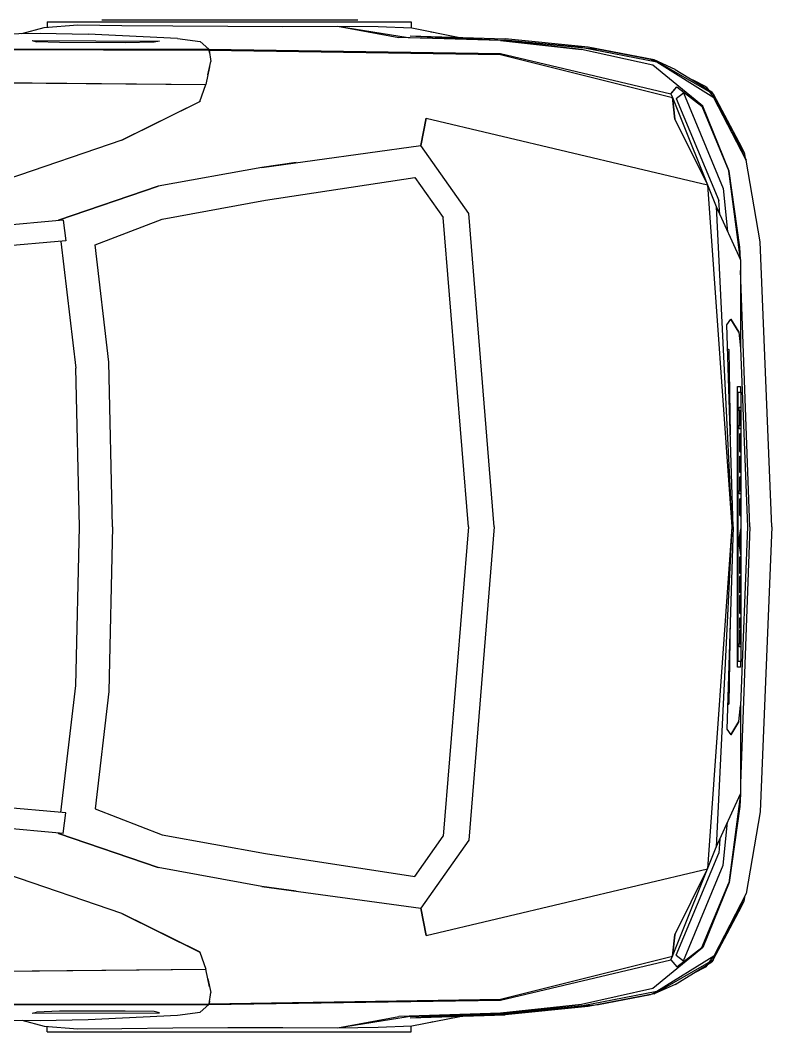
# Model space of a CAD drawing. Header units: millimetres. Extents: x -17157 to 13723, y 21549 to 39550.
# Drawn here: x 6027 to 7365, y 28855 to 30656 of the extents above; entities that cross this region are included whole.
import ezdxf

# ---------------------------------------------------------------- set-up
doc = ezdxf.new("R2010")
doc.units = ezdxf.units.MM

# ---------------------------------------------------------------- blocks, each defined once
blk = doc.blocks.new('A$C5E793984')
for p, q in [((3270.1, 1810.7), (3309.9, 1821.2)), ((3309.9, 1821.2), (3369.9, 1826.1)), ((3315.2, 1831.2), (3963, 1831.2)), ((3315.2, 1831.2), (3315.2, 1821.6)), ((3369.9, 1826.1), (3448.3, 1825.1)), ((3868, 1834.2), (3412.4, 1834.2)), ((3448.2, 1825.1), (3539.3, 1824.3)), ((3539.3, 1824.3), (3637.2, 1823.7)), ((3637.2, 1823.7), (3734.9, 1823.3)), ((3734.9, 1823.3), (3832, 1824)), ((3831.9, 1824), (3941.2, 1803.8)), ((3832, 1824), (3957.9, 1803.7)), ((3832, 1824), (3904.3, 1822.9)), ((3904.3, 1822.9), (3964.3, 1820.5)), ((3963, 1831.2), (3963, 1820.5)), ((3964.3, 1820.5), (4049.7, 1803.7)), ((2488.2, 1803.2), (3302.8, 1811)), ((3302.8, 1811), (3388.6, 1809.2)), ((3547.6, 1801.5), (3388.6, 1809.2)), ((3547.6, 1801.5), (3587.4, 1796.4)), ((4121.9, 1798.1), (3941.2, 1803.8)), ((3957.9, 1803.7), (4129.8, 1798.9)), ((3961.2, 1806.6), (4130.6, 1801.1)), ((3961.2, 1806.6), (3991.8, 1804.9)), ((3991.8, 1804.9), (4131.4, 1799)), ((3998.2, 1813.8), (4002.1, 1813.1)), ((4002.1, 1813.1), (4002.1, 1813.1)), ((4057.8, 1802.1), (4065, 1800.7)), ((4278.4, 1786.3), (4130.6, 1801.1)), ((2501.1, 1784.8), (3603, 1782.7)), ((2501.7, 1783.3), (3603.9, 1781.2)), ((3289, 1798), (3515.2, 1797.2)), ((3289, 1798), (3296.3, 1796)), ((3337.6, 1794.7), (3296.3, 1796)), ((3454.4, 1794.2), (3337.6, 1794.7)), ((3506.1, 1795.2), (3454.4, 1794.2)), ((3515.2, 1797.2), (3506.1, 1795.2)), ((3587.4, 1796.4), (3603, 1782.7)), ((4121.9, 1798.1), (4266.5, 1782.4)), ((4266.5, 1782.4), (4121.9, 1798.1)), ((4266, 1785.6), (4129.8, 1798.9)), ((4131.4, 1799), (4296.3, 1782.7)), ((4400.3, 1759.7), (4266, 1785.6)), ((4395.6, 1763.6), (4278.4, 1786.3)), ((3603, 1782.7), (4121.9, 1775.2)), ((3603.9, 1781.2), (3603, 1782.7)), ((3603.9, 1781.2), (4122.2, 1773.4)), ((3603.9, 1781.2), (3606.5, 1761.1)), ((3604.4, 1776.9), (3603.9, 1781.2)), ((4121.9, 1775.2), (4425.4, 1703.1)), ((4122.3, 1773.4), (4121.9, 1775.2)), ((4122.2, 1773.4), (4428.5, 1696.7)), ((4393.4, 1754.4), (4266.5, 1782.4)), ((4296.3, 1782.7), (4389.1, 1764.8)), ((4323.7, 1769.8), (4323.7, 1769.8)), ((4389.1, 1764.8), (4404.5, 1758.5)), ((3604.5, 1751.4), (3598, 1719.7)), ((3601.6, 1737.2), (3606.5, 1761.1)), ((4482.5, 1681.1), (4393.4, 1754.4)), ((4395.6, 1763.6), (4500.6, 1703.2)), ((4433.3, 1746.8), (4395.6, 1763.6)), ((4501.7, 1696.4), (4400.3, 1759.7)), ((4416.8, 1751.5), (4400.3, 1759.7)), ((4433.3, 1746.8), (4498.2, 1706.6)), ((2518.4, 1729.9), (3598, 1719.7)), ((3242.6, 1723), (3598, 1719.7)), ((3587.3, 1689.4), (3598, 1719.7)), ((4425.4, 1703.1), (4436.1, 1715.5)), ((4425.4, 1703.1), (4432.2, 1711)), ((4436.1, 1715.5), (4480.5, 1681.4)), ((4488, 1715.8), (4463.6, 1728)), ((4488, 1715.8), (4491.6, 1710.7)), ((4425.4, 1703.1), (4428.5, 1696.7)), ((4428.5, 1696.7), (4506.1, 1502.5)), ((4432.6, 1658.4), (4428.5, 1696.7)), ((4428.5, 1696.7), (4432.5, 1658.4)), ((4435, 1694.8), (4447.6, 1704.8)), ((4435, 1694.8), (4511, 1513.3)), ((4447.6, 1704.8), (4518.4, 1534.5)), ((4482.5, 1681.1), (4458.6, 1700.7)), ((4494.4, 1706.8), (4501.7, 1696.4)), ((4500.6, 1703.2), (4498.2, 1706.6)), ((4499.8, 1703.7), (4529.6, 1648.4)), ((4500.6, 1703.2), (4555.7, 1599)), ((4500.6, 1703.2), (4551.3, 1608.2)), ((4559.3, 1585), (4501.7, 1696.4)), ((4534.4, 1636.7), (4501.7, 1696.4)), ((3587.4, 1689.4), (3448.2, 1620.9)), ((3448.2, 1620.9), (3587.3, 1689.4)), ((4480.5, 1681.4), (4528.3, 1565.8)), ((4482.5, 1681.1), (4480.5, 1681.4)), ((4480.5, 1681.4), (4482.5, 1681.1)), ((4528.9, 1565.6), (4482.5, 1681.1)), ((3980.3, 1611.3), (3989.7, 1659.9)), ((3989.7, 1659.9), (3980.3, 1611.3)), ((3989.7, 1659.9), (4490.4, 1541.1)), ((4432.5, 1658.4), (4490.4, 1541.1)), ((4432.6, 1658.4), (4490.4, 1541.1)), ((4433, 1657.5), (4432.6, 1658.4)), ((3448.2, 1620.9), (3243.4, 1550.6)), ((4534.4, 1636.7), (4559.3, 1585)), ((3697.4, 1572.4), (3980.3, 1611.3)), ((4066, 1490.2), (3980.3, 1611.3)), ((4551.3, 1608.2), (4555.7, 1599)), ((4551.5, 1606.9), (4553.1, 1597.9)), ((4555.7, 1599), (4557.5, 1588.8)), ((4584, 1439.6), (4559.3, 1585)), ((3697.4, 1572.4), (3513.2, 1538.9)), ((3758.4, 1580.8), (3697.4, 1572.4)), ((3704.2, 1513.9), (3969.9, 1554.6)), ((3969.9, 1554.6), (4020.4, 1483.2)), ((4549.4, 1407.6), (4528.3, 1565.8)), ((4547.9, 1430.3), (4528.9, 1565.6)), ((3335.5, 1478.2), (3513.2, 1538.9)), ((3513.2, 1538.9), (3335.5, 1478.2)), ((4490.4, 1541.1), (4533.8, 932.4)), ((4490.4, 1541.1), (4506, 1502.5)), ((4490.4, 1541.1), (4533.8, 932.4)), ((4490.4, 1541.1), (4490.5, 1541)), ((4518.4, 1534.5), (4526.4, 1458)), ((3520, 1480.4), (3704.2, 1513.9)), ((4512.6, 1488.2), (4511, 1513.3)), ((4506, 1502.6), (4506.1, 1502.5)), ((4506, 1502.5), (4533.9, 932.4)), ((4506.1, 1502.5), (4533.9, 932.4)), ((4506.1, 1502.5), (4549.4, 1407.6)), ((3344.1, 1478.2), (2997.3, 1447.1)), ((3335.5, 1478.2), (3335.6, 1477.5)), ((3335.5, 1478.2), (3335.6, 1477.5)), ((3343.7, 1481), (3343.7, 1481)), ((3344.1, 1478.2), (3348.4, 1441.3)), ((3400.6, 1434.4), (3520, 1480.4)), ((3400.6, 1434.4), (3520, 1480.4)), ((4065.4, 932.4), (4020.4, 1483.2)), ((4110.9, 932.4), (4066, 1490.2)), ((3348.4, 1441.3), (3000, 1411.5)), ((3339.9, 1440.6), (3366.3, 1214.8)), ((3339.9, 1440.6), (3366.3, 1214.8)), ((3425.1, 1225.4), (3400.6, 1434.4)), ((3400.6, 1434.4), (3400.6, 1434.4)), ((4549.4, 1407.7), (4547.9, 1430.3)), ((4604.9, 932.4), (4584, 1439.6)), ((3343.7, 1408.1), (3343.7, 1408.2)), ((4549.4, 1407.6), (4549.4, 1250.5)), ((4566.1, 932.2), (4549.4, 1388.9)), ((4524.8, 1292.3), (4532, 1302.3)), ((4546.6, 1278.8), (4532, 1302.3)), ((4532, 1302.3), (4546.6, 1278.8)), ((4516.9, 1280.4), (4516.9, 1280.3)), ((4536.4, 932.4), (4524.8, 1292.3)), ((4546.6, 1278.8), (4549.4, 1250.5)), ((4526.2, 1249.3), (4528.3, 1248.1)), ((4528.3, 1248.1), (4531.1, 1096.2)), ((4549.4, 1250.5), (4561.8, 932.4)), ((3431.9, 932.4), (3425.1, 1225.4)), ((3431.9, 932.4), (3425.1, 1225.4)), ((3373.1, 932.3), (3366.3, 1214.8)), ((4543.8, 682.4), (4543.8, 1182.4)), ((4543.8, 1182.4), (4549.1, 1182.4)), ((4545.4, 692.4), (4545.4, 1172.4)), ((4545.4, 1172.4), (4549.6, 1172.4)), ((4549.1, 1182.4), (4549.1, 1172.4)), ((4549.6, 1172.4), (4549.6, 1145.4)), ((4547.2, 1145.4), (4549.8, 1145.4)), ((4547.2, 1138.9), (4547.2, 1145.4)), ((4548.3, 1138.9), (4547.2, 1138.9)), ((4548.3, 1113.2), (4548.3, 1138.9)), ((4548.6, 1138.9), (4548.6, 1113.2)), ((4549.8, 1138.9), (4548.6, 1138.9)), ((4549.6, 1138.9), (4549.6, 1113.2)), ((4549.8, 1145.4), (4549.8, 1138.9)), ((4547.2, 1106.7), (4547.2, 1113.2)), ((4547.2, 1113.2), (4548.3, 1113.2)), ((4549.8, 1106.7), (4547.2, 1106.7)), ((4548.5, 1098.3), (4548.6, 1098.5)), ((4548.6, 1113.2), (4549.8, 1113.2)), ((4548.6, 1098.5), (4548.7, 1098.6)), ((4548.7, 1098.7), (4548.8, 1098.8)), ((4548.7, 1098.6), (4548.7, 1098.7)), ((4548.8, 1098.8), (4548.8, 1098.8)), ((4548.8, 1098.8), (4548.9, 1098.8)), ((4548.9, 1098.8), (4549, 1098.8)), ((4549, 1098.8), (4549, 1098.7)), ((4549, 1098.7), (4549.1, 1098.5)), ((4549.1, 1098.5), (4549.1, 1098.4)), ((4549.6, 1106.7), (4549.6, 1094.3)), ((4549.8, 1113.2), (4549.8, 1106.7)), ((4547.9, 1087.4), (4547.9, 1089.7)), ((4547.9, 1084.8), (4547.9, 1087.4)), ((4547.9, 1082.1), (4547.9, 1084.8)), ((4547.9, 1079.2), (4547.9, 1082.1)), ((4548, 1091.9), (4548.1, 1094)), ((4548, 1089.7), (4548, 1091.9)), ((4548.1, 1094), (4548.2, 1095.2)), ((4548.2, 1087.4), (4548.1, 1085.6)), ((4548.2, 1085.6), (4548.1, 1083.5)), ((4548.1, 1083.5), (4548.1, 1081.3)), ((4548.1, 1081.3), (4548.1, 1079.2)), ((4548.2, 1095.2), (4548.3, 1096.2)), ((4548.3, 1089.6), (4548.2, 1088.6)), ((4548.3, 1088.6), (4548.2, 1087.4)), ((4548.3, 1097.1), (4548.4, 1097.8)), ((4548.3, 1096.2), (4548.3, 1097.1)), ((4548.4, 1090.4), (4548.3, 1089.6)), ((4548.4, 1097.8), (4548.5, 1098.3)), ((4548.5, 1091.7), (4548.4, 1091.2)), ((4548.4, 1091.2), (4548.4, 1090.4)), ((4548.6, 1092.2), (4548.5, 1091.7)), ((4548.7, 1092.4), (4548.6, 1092.3)), ((4548.6, 1092.3), (4548.6, 1092.2)), ((4548.8, 1092.6), (4548.7, 1092.5)), ((4548.7, 1092.5), (4548.7, 1092.4)), ((4548.9, 1092.6), (4548.8, 1092.6)), ((4548.8, 1092.6), (4548.8, 1092.6)), ((4548.9, 1092.5), (4548.9, 1092.6)), ((4549, 1092.4), (4548.9, 1092.5)), ((4549, 1092.3), (4549, 1092.4)), ((4549.1, 1098.4), (4549.2, 1098.2)), ((4549.1, 1092), (4549.1, 1092.3)), ((4549.2, 1091.5), (4549.1, 1092)), ((4549.2, 1098.2), (4549.3, 1097.7)), ((4549.3, 1090.8), (4549.2, 1091.5)), ((4549.3, 1097.7), (4549.3, 1097)), ((4549.3, 1097), (4549.4, 1096.2)), ((4549.3, 1090), (4549.3, 1090.8)), ((4549.4, 1096.2), (4549.5, 1095.3)), ((4549.4, 1089.1), (4549.4, 1090)), ((4549.5, 1087.4), (4549.4, 1089.1)), ((4549.5, 1095.3), (4549.6, 1094.2)), ((4549.5, 1085.6), (4549.5, 1087.4)), ((4549.5, 1083.5), (4549.5, 1085.6)), ((4549.5, 1078.6), (4549.6, 1080.6)), ((4549.6, 1094.2), (4549.6, 1092.9)), ((4549.6, 1092.9), (4549.7, 1090.8)), ((4549.6, 1083.5), (4549.6, 1080.6)), ((4549.7, 1090.8), (4549.8, 1088.4)), ((4549.8, 1088.4), (4549.8, 1085.9)), ((4549.8, 1085.9), (4549.8, 1083)), ((4549.8, 1083), (4549.8, 1079.8)), ((4547.9, 1076.6), (4547.9, 1079.2)), ((4548, 1074.2), (4547.9, 1076.6)), ((4548, 1072), (4547.9, 1074.2)), ((4548.1, 1070.6), (4548, 1072)), ((4548.1, 1079.2), (4548.2, 1077.3)), ((4548.2, 1069.4), (4548.1, 1070.6)), ((4548.2, 1068.3), (4548.1, 1069.4)), ((4548.2, 1077.3), (4548.2, 1075.6)), ((4548.3, 1067.4), (4548.2, 1068.3)), ((4548.3, 1075.6), (4548.3, 1074.1)), ((4548.3, 1074.1), (4548.4, 1073.3)), ((4548.4, 1066.6), (4548.3, 1067.4)), ((4548.4, 1073.3), (4548.5, 1072.7)), ((4548.5, 1066.1), (4548.4, 1066.6)), ((4548.5, 1072.7), (4548.5, 1072.2)), ((4548.5, 1072.2), (4548.6, 1071.8)), ((4548.5, 1065.8), (4548.5, 1066.1)), ((4548.6, 1065.6), (4548.5, 1065.8)), ((4548.6, 1071.8), (4548.7, 1071.7)), ((4548.6, 1065.5), (4548.6, 1065.6)), ((4548.7, 1065.4), (4548.6, 1065.5)), ((4548.7, 1071.7), (4548.7, 1071.6)), ((4548.7, 1071.6), (4548.8, 1071.6)), ((4548.8, 1065.3), (4548.7, 1065.4)), ((4548.8, 1071.5), (4548.9, 1071.6)), ((4548.8, 1071.6), (4548.8, 1071.5)), ((4548.8, 1065.3), (4548.8, 1065.3)), ((4548.9, 1065.3), (4548.8, 1065.3)), ((4548.9, 1071.6), (4549, 1071.7)), ((4548.9, 1071.6), (4548.9, 1071.6)), ((4548.9, 1065.4), (4548.9, 1065.3)), ((4549, 1065.4), (4548.9, 1065.4)), ((4549, 1071.8), (4549.1, 1072)), ((4549, 1071.7), (4549, 1071.8)), ((4549.1, 1065.6), (4549, 1065.5)), ((4549, 1065.5), (4549, 1065.4)), ((4549.1, 1072), (4549.2, 1072.4)), ((4549.2, 1065.9), (4549.1, 1065.6)), ((4549.2, 1073), (4549.3, 1073.7)), ((4549.2, 1072.4), (4549.3, 1073)), ((4549.3, 1066.8), (4549.2, 1066.3)), ((4549.2, 1066.3), (4549.2, 1065.9)), ((4549.3, 1073.7), (4549.4, 1074.5)), ((4549.4, 1067.4), (4549.3, 1066.8)), ((4549.4, 1075.6), (4549.5, 1076.7)), ((4549.4, 1074.5), (4549.4, 1075.6)), ((4549.4, 1068.1), (4549.4, 1067.4)), ((4549.5, 1076.7), (4549.5, 1078.6)), ((4549.6, 1071), (4549.5, 1069.4)), ((4549.5, 1069.4), (4549.5, 1068.1)), ((4549.7, 1072.8), (4549.6, 1071)), ((4549.6, 1069.8), (4549.6, 1058.2)), ((4549.8, 1076.8), (4549.7, 1074.8)), ((4549.7, 1074.8), (4549.7, 1072.8)), ((4549.8, 1079.8), (4549.8, 1076.8)), ((4547.9, 1058.2), (4549.8, 1058.2)), ((4547.9, 1052.7), (4547.9, 1058.2)), ((4548.2, 1052.7), (4547.9, 1052.7)), ((4547.9, 1046.8), (4547.9, 1048.3)), ((4547.9, 1044.2), (4547.9, 1046.8)), ((4548, 1049.7), (4548.1, 1051)), ((4548, 1048.3), (4548, 1049.7)), ((4548.1, 1052.2), (4548.2, 1052.7)), ((4548.1, 1051), (4548.1, 1052.2)), ((4548.2, 1045.9), (4548.1, 1044)), ((4548.3, 1049.3), (4548.2, 1047.7)), ((4548.2, 1047.7), (4548.2, 1045.9)), ((4548.4, 1050.8), (4548.3, 1050.1)), ((4548.3, 1050.1), (4548.3, 1049.3)), ((4548.5, 1051.7), (4548.4, 1051.3)), ((4548.4, 1051.3), (4548.4, 1050.8)), ((4548.6, 1051.9), (4548.5, 1051.7)), ((4548.6, 1052.1), (4548.6, 1052)), ((4548.7, 1052.1), (4548.6, 1052.1)), ((4548.6, 1052), (4548.6, 1051.9)), ((4548.8, 1052.1), (4548.7, 1052.1)), ((4549.8, 1052.1), (4548.8, 1052.1)), ((4549.6, 1052.1), (4549.6, 1035.2)), ((4549.8, 1058.2), (4549.8, 1052.1)), ((4547.9, 1041.4), (4547.9, 1044.2)), ((4547.9, 1039.5), (4547.9, 1041.4)), ((4547.9, 1037.1), (4547.9, 1039.5)), ((4547.9, 1034.8), (4547.9, 1037.1)), ((4548, 1033.3), (4547.9, 1034.8)), ((4548, 1032), (4548, 1033.3)), ((4548.1, 1031.1), (4548, 1032)), ((4548.1, 1044), (4548.1, 1042)), ((4548.1, 1042), (4548.1, 1040.4)), ((4548.2, 1030.3), (4548.1, 1031.1)), ((4548.2, 1040.4), (4548.2, 1038.9)), ((4548.2, 1038.9), (4548.2, 1037.6)), ((4548.2, 1037.6), (4548.3, 1036.6)), ((4548.2, 1029.9), (4548.2, 1030.3)), ((4548.3, 1029.6), (4548.2, 1029.9)), ((4548.3, 1036.6), (4548.3, 1036.1)), ((4548.3, 1036.1), (4548.4, 1035.8)), ((4548.3, 1029.4), (4548.3, 1029.6)), ((4548.4, 1029.3), (4548.3, 1029.4)), ((4548.4, 1035.8), (4548.4, 1035.5)), ((4548.4, 1035.5), (4548.5, 1035.3)), ((4548.4, 1029.2), (4548.4, 1029.3)), ((4548.5, 1029.2), (4548.4, 1029.2)), ((4548.5, 1035.3), (4548.6, 1035.2)), ((4548.5, 1035.3), (4548.5, 1035.3)), ((4548.6, 1029.1), (4548.5, 1029.2)), ((4548.6, 1035.2), (4549.8, 1035.2)), ((4548.6, 1035.2), (4548.6, 1035.2)), ((4548.6, 1035.2), (4548.6, 1035.2)), ((4549.8, 1029.1), (4548.6, 1029.1)), ((4549.6, 1029.1), (4549.6, 1017.5)), ((4549.8, 1035.2), (4549.8, 1029.1)), ((4547.9, 1013), (4548, 1014.9)), ((4547.9, 1011.1), (4547.9, 1013)), ((4547.9, 1009.1), (4547.9, 1011.1)), ((4547.9, 1006.9), (4547.9, 1009.1)), ((4548, 1014.9), (4548, 1016.6)), ((4548.1, 1018), (4548.2, 1019.2)), ((4548.1, 1016.6), (4548.1, 1018)), ((4548.2, 1010.3), (4548.1, 1009.1)), ((4548.1, 1009.1), (4548.1, 1007.1)), ((4548.2, 1019.2), (4548.3, 1019.9)), ((4548.3, 1012.6), (4548.2, 1011.5)), ((4548.2, 1011.5), (4548.2, 1010.3)), ((4548.3, 1019.9), (4548.4, 1020.7)), ((4548.4, 1014.2), (4548.3, 1013.5)), ((4548.3, 1013.5), (4548.3, 1012.6)), ((4548.4, 1020.7), (4548.5, 1021.2)), ((4548.5, 1014.8), (4548.4, 1014.2)), ((4548.5, 1021.2), (4548.6, 1021.5)), ((4548.6, 1015.4), (4548.5, 1015.2)), ((4548.5, 1015.2), (4548.5, 1014.8)), ((4548.6, 1021.8), (4548.7, 1021.9)), ((4548.6, 1021.5), (4548.6, 1021.8)), ((4548.7, 1015.7), (4548.6, 1015.5)), ((4548.6, 1015.5), (4548.6, 1015.4)), ((4548.7, 1021.9), (4548.8, 1022)), ((4548.8, 1015.8), (4548.7, 1015.7)), ((4548.7, 1015.7), (4548.7, 1015.7)), ((4548.8, 1022), (4548.9, 1022)), ((4548.8, 1022), (4548.8, 1022)), ((4548.8, 1022), (4548.8, 1022)), ((4548.9, 1015.8), (4548.8, 1015.8)), ((4548.8, 1015.8), (4548.8, 1015.8)), ((4548.9, 1022), (4549, 1021.9)), ((4548.9, 1022), (4548.9, 1022)), ((4548.9, 1015.7), (4548.9, 1015.8)), ((4549, 1015.6), (4548.9, 1015.7)), ((4549, 1021.9), (4549, 1021.8)), ((4549, 1021.8), (4549.1, 1021.6)), ((4549, 1015.5), (4549, 1015.6)), ((4549.1, 1015.4), (4549, 1015.5)), ((4549.1, 1021.6), (4549.2, 1021.3)), ((4549.2, 1015), (4549.1, 1015.4)), ((4549.2, 1021.3), (4549.2, 1020.9)), ((4549.2, 1020.9), (4549.3, 1020.4)), ((4549.2, 1014.4), (4549.2, 1015)), ((4549.3, 1020.4), (4549.4, 1019.7)), ((4549.3, 1013.7), (4549.3, 1014.4)), ((4549.4, 1012.9), (4549.3, 1013.7)), ((4549.4, 1019.7), (4549.5, 1019)), ((4549.4, 1011.8), (4549.4, 1012.9)), ((4549.5, 1010.7), (4549.4, 1011.8)), ((4549.5, 1019), (4549.6, 1017.7)), ((4549.5, 1017.7), (4549.6, 1016.2)), ((4549.5, 1008.8), (4549.5, 1010.7)), ((4549.6, 1006.8), (4549.5, 1008.8)), ((4549.6, 1016.2), (4549.7, 1014.5)), ((4549.7, 1014.5), (4549.7, 1012.7)), ((4549.7, 1012.7), (4549.8, 1010.7)), ((4549.8, 1010.7), (4549.8, 1008.7)), ((4549.8, 1008.7), (4549.8, 1006.6)), ((4547.2, 997), (4548.1, 997)), ((4547.2, 991), (4547.2, 997)), ((4549.8, 991), (4547.2, 991)), ((4547.9, 1004.4), (4547.9, 1006.9)), ((4547.9, 1002.7), (4547.9, 1004.4)), ((4547.9, 1001.1), (4547.9, 1002.7)), ((4548, 999.6), (4547.9, 1001.1)), ((4548.1, 998.2), (4548, 999.6)), ((4548.1, 997), (4548, 998.2)), ((4548.1, 1007.1), (4548.1, 1005)), ((4548.1, 1005), (4548.1, 1003.1)), ((4548.2, 1003.1), (4548.2, 1001.4)), ((4548.2, 1001.4), (4548.3, 999.8)), ((4548.3, 999.8), (4548.3, 999)), ((4548.3, 999), (4548.4, 998.3)), ((4548.4, 998.3), (4548.5, 997.7)), ((4548.5, 997.7), (4548.5, 997.2)), ((4548.5, 997.2), (4548.6, 996.9)), ((4548.6, 996.9), (4548.7, 996.8)), ((4548.7, 996.8), (4548.7, 996.7)), ((4548.7, 996.7), (4548.8, 996.6)), ((4548.8, 996.6), (4548.8, 996.5)), ((4548.8, 996.5), (4548.9, 996.5)), ((4548.9, 996.5), (4549, 996.6)), ((4548.9, 996.5), (4548.9, 996.5)), ((4549, 996.7), (4549.1, 996.8)), ((4549, 996.6), (4549, 996.7)), ((4549.1, 996.9), (4549.2, 997.3)), ((4549.1, 996.8), (4549.1, 996.9)), ((4549.2, 997.3), (4549.3, 997.9)), ((4549.3, 998.5), (4549.4, 999.3)), ((4549.3, 997.9), (4549.3, 998.5)), ((4549.4, 1000.4), (4549.5, 1001.5)), ((4549.4, 999.3), (4549.4, 1000.4)), ((4549.5, 1004.7), (4549.6, 1006.8)), ((4549.5, 1002.7), (4549.6, 1004.7)), ((4549.5, 1001.5), (4549.5, 1002.7)), ((4549.6, 997.7), (4549.5, 996.6)), ((4549.5, 996.6), (4549.8, 996.6)), ((4549.7, 998.8), (4549.6, 997.7)), ((4549.6, 996.9), (4549.6, 996.6)), ((4549.6, 991), (4549.6, 982.1)), ((4549.8, 1001.6), (4549.7, 1000.1)), ((4549.7, 1000.1), (4549.7, 998.8)), ((4549.8, 1006.6), (4549.8, 1004)), ((4549.8, 1004), (4549.8, 1002.3)), ((4549.8, 1002.3), (4549.8, 1001.6)), ((4549.8, 996.6), (4549.8, 991)), ((4547.9, 973.8), (4548, 976.4)), ((4547.9, 971.1), (4547.9, 973.8)), ((4548, 978.1), (4548.1, 979.4)), ((4548, 976.4), (4548, 978.1)), ((4548.1, 979.4), (4548.2, 980.5)), ((4548.2, 981.1), (4548.3, 981.7)), ((4548.2, 980.5), (4548.2, 981.1)), ((4548.3, 975), (4548.2, 974.3)), ((4548.2, 974.3), (4548.2, 973.6)), ((4548.2, 973.6), (4548.2, 972.1)), ((4548.3, 981.7), (4548.4, 982.1)), ((4548.4, 976.1), (4548.3, 975.6)), ((4548.3, 975.6), (4548.3, 975)), ((4548.4, 982.5), (4548.5, 976.6)), ((4548.4, 982.1), (4548.4, 982.5)), ((4548.5, 976.6), (4548.4, 976.1)), ((4548.7, 966.3), (4548.7, 975.4)), ((4548.8, 978.3), (4548.9, 980)), ((4548.8, 977.4), (4548.8, 978.3)), ((4548.8, 975.4), (4548.8, 977.4)), ((4548.9, 981.1), (4549, 982.1)), ((4548.9, 980), (4548.9, 981.1)), ((4549, 982.1), (4549.1, 982.8)), ((4549.1, 976), (4549, 975)), ((4549.1, 975), (4549, 973.8)), ((4549, 973.8), (4549, 972)), ((4549.1, 983.2), (4549.2, 983.4)), ((4549.1, 982.8), (4549.1, 983.2)), ((4549.2, 976.8), (4549.1, 976.4)), ((4549.1, 976.4), (4549.1, 976)), ((4549.2, 983.5), (4549.3, 983.5)), ((4549.2, 983.5), (4549.2, 983.5)), ((4549.2, 983.4), (4549.2, 983.5)), ((4549.3, 977.1), (4549.2, 977)), ((4549.2, 977), (4549.2, 976.8)), ((4549.2, 977), (4549.2, 977)), ((4549.3, 983.5), (4549.4, 983.4)), ((4549.3, 983.5), (4549.3, 983.5)), ((4549.3, 977), (4549.3, 977.1)), ((4549.3, 977), (4549.3, 977)), ((4549.4, 976.7), (4549.3, 977)), ((4549.4, 983.4), (4549.4, 983.3)), ((4549.4, 983.3), (4549.4, 983.2)), ((4549.4, 983.2), (4549.5, 982.7)), ((4549.4, 976.3), (4549.4, 976.7)), ((4549.5, 975.2), (4549.4, 976.3)), ((4549.5, 982.7), (4549.6, 982.1)), ((4549.5, 974), (4549.5, 975.2)), ((4549.6, 972.4), (4549.5, 974)), ((4549.6, 982.1), (4549.6, 981.3)), ((4549.6, 981.3), (4549.7, 980.4)), ((4549.6, 972.4), (4549.6, 967.2)), ((4549.7, 980.4), (4549.7, 978.8)), ((4549.7, 978.8), (4549.8, 976.9)), ((4549.8, 976.9), (4549.8, 974.7)), ((4549.8, 974.7), (4549.8, 972.2)), ((4547.9, 968), (4547.9, 971.1)), ((4547.9, 964.7), (4547.9, 968)), ((4547.9, 961.9), (4547.9, 964.7)), ((4547.9, 959.4), (4547.9, 961.9)), ((4548, 957.2), (4547.9, 959.4)), ((4548, 955.8), (4548, 957.2)), ((4548.1, 954.7), (4548, 955.8)), ((4548.2, 972.1), (4548.1, 970.3)), ((4548.1, 970.3), (4548.1, 968.1)), ((4548.1, 968.1), (4548.1, 965.6)), ((4548.1, 965.6), (4548.1, 963.5)), ((4548.1, 963.5), (4548.2, 961.8)), ((4548.1, 953.9), (4548.1, 954.7)), ((4548.2, 961.8), (4548.2, 960.3)), ((4548.2, 960.3), (4548.3, 959.7)), ((4548.3, 959.7), (4548.3, 959.2)), ((4548.3, 959.2), (4548.3, 959)), ((4548.4, 958.9), (4548.3, 959)), ((4548.4, 958.9), (4548.4, 958.8)), ((4548.4, 958.8), (4548.4, 958.7)), ((4548.4, 958.7), (4548.5, 958.6)), ((4548.5, 958.6), (4548.6, 958.6)), ((4548.5, 958.6), (4548.5, 958.6)), ((4548.6, 961.9), (4548.7, 966.3)), ((4548.6, 959.8), (4548.6, 961.9)), ((4548.6, 959.8), (4548.6, 959.2)), ((4548.6, 958.6), (4548.6, 959.2)), ((4548.9, 959.7), (4548.8, 958.6)), ((4548.8, 958.6), (4549, 958.6)), ((4549, 972), (4548.9, 968.5)), ((4549, 968.5), (4548.9, 963.1)), ((4548.9, 963.1), (4548.9, 959.7)), ((4549, 958.7), (4549.1, 958.7)), ((4549, 958.6), (4549, 958.7)), ((4549.1, 958.8), (4549.2, 959)), ((4549.1, 958.7), (4549.1, 958.8)), ((4549.2, 959.3), (4549.3, 959.6)), ((4549.2, 959), (4549.2, 959.3)), ((4549.3, 960.2), (4549.4, 960.9)), ((4549.3, 959.6), (4549.3, 960.2)), ((4549.4, 962.1), (4549.5, 963.6)), ((4549.4, 960.9), (4549.4, 962.1)), ((4549.5, 965.3), (4549.6, 967.2)), ((4549.5, 963.6), (4549.5, 965.3)), ((4549.6, 959.3), (4549.5, 958.1)), ((4549.5, 958.1), (4549.6, 958)), ((4549.7, 961.7), (4549.6, 959.3)), ((4549.6, 958.5), (4549.6, 958.1)), ((4549.6, 958), (4549.7, 957.8)), ((4549.8, 965.3), (4549.7, 964.1)), ((4549.7, 964.1), (4549.7, 961.7)), ((4549.7, 957.8), (4549.7, 957.5)), ((4549.7, 957.5), (4549.8, 956.9)), ((4549.8, 972.2), (4549.8, 969.2)), ((4549.8, 969.2), (4549.8, 966.5)), ((4549.8, 966.5), (4549.8, 965.9)), ((4549.8, 965.9), (4549.8, 965.3)), ((4549.8, 956.9), (4549.8, 950.6)), ((4548.2, 953.4), (4548.1, 953.9)), ((4548.2, 953.1), (4548.2, 953.4)), ((4548.3, 952.8), (4548.2, 953.1)), ((4548.3, 952.7), (4548.3, 952.8)), ((4548.4, 952.6), (4548.3, 952.7)), ((4548.4, 952.5), (4548.4, 952.6)), ((4548.5, 952.5), (4548.4, 952.5)), ((4549, 952.5), (4548.5, 952.5)), ((4549.1, 952.5), (4549, 952.5)), ((4549.2, 952.5), (4549.1, 952.5)), ((4549.3, 952.4), (4549.2, 952.5)), ((4549.4, 952.4), (4549.3, 952.4)), ((4549.5, 952.3), (4549.4, 952.4)), ((4549.5, 952.2), (4549.5, 952.3)), ((4549.6, 952), (4549.5, 952.2)), ((4549.6, 952.1), (4549.6, 927)), ((4549.6, 951.7), (4549.6, 952)), ((4549.7, 951.3), (4549.6, 951.7)), ((4549.8, 950.6), (4549.7, 951.3)), ((3366.3, 650), (3373.1, 932.4)), ((3431.9, 932.4), (3425.1, 639.3)), ((3431.9, 932.4), (3425.1, 639.3)), ((4065.4, 932.4), (4020.4, 381.5)), ((4110.9, 932.4), (4066, 374.5)), ((4533.8, 932.4), (4490.4, 323.7)), ((4533.8, 932.4), (4490.4, 323.7)), ((4533.9, 932.4), (4506, 362.3)), ((4533.9, 932.4), (4506.1, 362.3)), ((4536.4, 932.4), (4524.8, 572.4)), ((4547.2, 909.6), (4549.8, 928.6)), ((4549.8, 921.7), (4549, 916.2)), ((4566.1, 932.4), (4549.4, 475.8)), ((4561.8, 932.4), (4549.4, 614.2)), ((4549.6, 920.2), (4549.6, 891.4)), ((4549.8, 928.6), (4549.8, 921.7)), ((4604.9, 932.4), (4584, 425.1)), ((4547.2, 902.6), (4547.2, 909.6)), ((4549.8, 882.4), (4547.2, 902.6)), ((4547.6, 906.8), (4547.5, 906.3)), ((4547.5, 906.3), (4547.6, 905.4)), ((4547.7, 907.4), (4547.6, 906.8)), ((4547.6, 905.4), (4547.8, 904.1)), ((4547.8, 907.9), (4547.7, 907.4)), ((4548.7, 914.3), (4547.8, 908.1)), ((4547.8, 908.1), (4547.8, 907.9)), ((4547.8, 904.1), (4548, 902.8)), ((4548, 902.8), (4548.7, 897.6)), ((4548.7, 897.6), (4548.7, 914.3)), ((4549, 916.2), (4549, 895.6)), ((4549, 895.6), (4549.8, 889.8)), ((4549.6, 884.1), (4549.6, 875.5)), ((4549.8, 889.8), (4549.8, 882.4)), ((4547.9, 870.7), (4548, 872.7)), ((4547.9, 868.6), (4547.9, 870.7)), ((4547.9, 865.7), (4547.9, 868.6)), ((4547.9, 862.6), (4547.9, 865.7)), ((4548, 872.7), (4548.1, 874.4)), ((4548.1, 874.4), (4548.1, 875.9)), ((4548.2, 867.4), (4548.1, 865.4)), ((4548.1, 865.4), (4548.1, 863.2)), ((4548.2, 876.8), (4548.3, 877.5)), ((4548.1, 875.9), (4548.2, 876.8)), ((4548.3, 870.2), (4548.2, 869.1)), ((4548.2, 869.1), (4548.2, 867.4)), ((4548.3, 877.5), (4548.4, 878.1)), ((4548.4, 871.9), (4548.3, 871.1)), ((4548.3, 871.1), (4548.3, 870.2)), ((4548.4, 878.6), (4548.5, 879.1)), ((4548.4, 878.1), (4548.4, 878.6)), ((4548.5, 872.9), (4548.4, 872.5)), ((4548.5, 872.5), (4548.4, 871.9)), ((4548.5, 879.1), (4548.6, 879.4)), ((4548.6, 873.1), (4548.5, 872.9)), ((4548.6, 879.4), (4548.7, 879.6)), ((4548.7, 873.4), (4548.6, 873.3)), ((4548.6, 873.3), (4548.6, 873.1)), ((4548.7, 879.7), (4548.8, 879.7)), ((4548.7, 879.6), (4548.7, 879.7)), ((4548.7, 873.5), (4548.7, 873.4)), ((4548.8, 873.5), (4548.7, 873.5)), ((4548.8, 879.8), (4548.9, 879.8)), ((4548.8, 879.8), (4548.8, 879.8)), ((4548.8, 879.7), (4548.8, 879.8)), ((4548.8, 873.6), (4548.8, 873.5)), ((4548.9, 873.5), (4548.8, 873.6)), ((4548.9, 879.8), (4549, 879.7)), ((4548.9, 873.5), (4548.9, 873.5)), ((4549, 873.4), (4548.9, 873.5)), ((4549, 879.7), (4549, 879.6)), ((4549, 879.6), (4549.1, 879.5)), ((4549, 873.3), (4549, 873.4)), ((4549.1, 873.1), (4549, 873.3)), ((4549.1, 879.5), (4549.1, 879.3)), ((4549.1, 879.3), (4549.2, 879.2)), ((4549.1, 873), (4549.1, 873.1)), ((4549.2, 872.5), (4549.1, 873)), ((4549.2, 879.2), (4549.3, 878.7)), ((4549.3, 871.9), (4549.2, 872.5)), ((4549.3, 878.7), (4549.4, 878)), ((4549.3, 878), (4549.4, 877.3)), ((4549.4, 871.2), (4549.3, 871.9)), ((4549.4, 877.3), (4549.5, 876.4)), ((4549.4, 870.3), (4549.4, 871.2)), ((4549.5, 868.8), (4549.4, 870.3)), ((4549.5, 876.4), (4549.6, 875.3)), ((4549.5, 867), (4549.5, 868.8)), ((4549.5, 865), (4549.5, 867)), ((4549.6, 875.3), (4549.6, 874.1)), ((4549.6, 874.1), (4549.7, 872)), ((4549.6, 862.9), (4549.6, 865)), ((4549.7, 872), (4549.8, 869.7)), ((4549.8, 869.7), (4549.8, 867.2)), ((4549.8, 867.2), (4549.8, 864.5)), ((4549.8, 864.5), (4549.8, 861.8)), ((4547.9, 860.1), (4547.9, 862.6)), ((4547.9, 857.8), (4547.9, 860.1)), ((4548, 855.8), (4547.9, 857.8)), ((4548, 853.9), (4547.9, 855.8)), ((4548.1, 852.4), (4548, 853.9)), ((4548.1, 863.2), (4548.1, 861.5)), ((4548.1, 861.5), (4548.2, 859.9)), ((4548.2, 851.5), (4548.1, 852.4)), ((4548.2, 859.9), (4548.2, 858.5)), ((4548.2, 858.5), (4548.3, 857.3)), ((4548.2, 850.7), (4548.2, 851.5)), ((4548.3, 850.1), (4548.2, 850.7)), ((4548.3, 857.3), (4548.3, 856.6)), ((4548.3, 856.6), (4548.4, 856)), ((4548.4, 849.6), (4548.3, 850.1)), ((4548.4, 856), (4548.4, 855.5)), ((4548.4, 855.5), (4548.5, 855.1)), ((4548.5, 849.2), (4548.4, 849.6)), ((4548.5, 855.1), (4548.5, 849.2)), ((4549.1, 854.7), (4549.2, 855.1)), ((4549.1, 854.6), (4549.1, 854.7)), ((4549.1, 848.6), (4549.1, 854.6)), ((4549.2, 849), (4549.1, 848.6)), ((4549.2, 855.1), (4549.3, 855.5)), ((4549.3, 849.5), (4549.2, 849)), ((4549.3, 856.1), (4549.4, 856.8)), ((4549.3, 855.5), (4549.3, 856.1)), ((4549.4, 850.2), (4549.3, 849.5)), ((4549.4, 857.6), (4549.5, 859.2)), ((4549.4, 856.8), (4549.4, 857.6)), ((4549.5, 851), (4549.4, 850.2)), ((4549.5, 860.9), (4549.6, 862.9)), ((4549.5, 859.2), (4549.5, 860.9)), ((4549.6, 853), (4549.5, 851.9)), ((4549.5, 851.9), (4549.5, 851)), ((4549.7, 854.9), (4549.6, 853)), ((4549.6, 852.2), (4549.6, 841)), ((4549.7, 857), (4549.7, 854.9)), ((4549.8, 861.8), (4549.8, 859.3)), ((4549.8, 859.3), (4549.8, 857)), ((4547.9, 836.2), (4548, 838.2)), ((4547.9, 834.1), (4547.9, 836.2)), ((4547.9, 831.3), (4547.9, 834.1)), ((4547.9, 828.1), (4547.9, 831.3)), ((4548, 838.2), (4548.1, 839.9)), ((4548.1, 839.9), (4548.1, 841.4)), ((4548.2, 832.9), (4548.1, 830.9)), ((4548.1, 830.9), (4548.1, 828.8)), ((4548.1, 828.8), (4548.1, 827)), ((4548.2, 842.3), (4548.3, 843)), ((4548.1, 841.4), (4548.2, 842.3)), ((4548.3, 835.7), (4548.2, 834.7)), ((4548.2, 834.7), (4548.2, 832.9)), ((4548.3, 843), (4548.4, 843.7)), ((4548.4, 837.4), (4548.3, 836.6)), ((4548.3, 836.6), (4548.3, 835.7)), ((4548.4, 844.2), (4548.5, 844.6)), ((4548.4, 843.7), (4548.4, 844.2)), ((4548.5, 838.4), (4548.4, 838)), ((4548.5, 838), (4548.4, 837.4)), ((4548.5, 844.6), (4548.6, 844.9)), ((4548.6, 838.6), (4548.5, 838.4)), ((4548.6, 844.9), (4548.7, 845.1)), ((4548.7, 838.9), (4548.6, 838.8)), ((4548.6, 838.8), (4548.6, 838.6)), ((4548.7, 845.2), (4548.8, 845.2)), ((4548.7, 845.1), (4548.7, 845.2)), ((4548.7, 839), (4548.7, 838.9)), ((4548.8, 839), (4548.7, 839)), ((4548.8, 845.3), (4548.9, 845.3)), ((4548.8, 845.3), (4548.8, 845.3)), ((4548.8, 845.2), (4548.8, 845.3)), ((4548.8, 839.1), (4548.8, 839)), ((4548.9, 839), (4548.8, 839.1)), ((4548.9, 845.3), (4549, 845.2)), ((4548.9, 839), (4548.9, 839)), ((4549, 838.9), (4548.9, 839)), ((4549, 845.2), (4549, 845.1)), ((4549, 845.1), (4549.1, 845)), ((4549, 838.8), (4549, 838.9)), ((4549.1, 838.7), (4549, 838.8)), ((4549.1, 845), (4549.1, 844.9)), ((4549.1, 844.9), (4549.2, 844.7)), ((4549.1, 838.5), (4549.1, 838.7)), ((4549.2, 838), (4549.1, 838.5)), ((4549.2, 844.7), (4549.3, 844.2)), ((4549.3, 837.4), (4549.2, 838)), ((4549.3, 844.2), (4549.4, 843.6)), ((4549.3, 843.6), (4549.4, 842.8)), ((4549.4, 836.7), (4549.3, 837.4)), ((4549.4, 842.8), (4549.5, 841.9)), ((4549.4, 835.8), (4549.4, 836.7)), ((4549.5, 834.3), (4549.4, 835.8)), ((4549.5, 841.9), (4549.6, 840.8)), ((4549.5, 832.5), (4549.5, 834.3)), ((4549.5, 830.5), (4549.5, 832.5)), ((4549.5, 826.4), (4549.6, 828.4)), ((4549.6, 840.8), (4549.6, 839.6)), ((4549.6, 839.6), (4549.7, 837.5)), ((4549.6, 828.4), (4549.6, 830.5)), ((4549.7, 837.5), (4549.8, 835.3)), ((4549.8, 835.3), (4549.8, 832.7)), ((4549.8, 832.7), (4549.8, 830)), ((4549.8, 830), (4549.8, 827.3)), ((4547.9, 825.6), (4547.9, 828.1)), ((4547.9, 823.3), (4547.9, 825.6)), ((4548, 821.3), (4547.9, 823.3)), ((4548, 819.5), (4547.9, 821.3)), ((4548.1, 817.9), (4548, 819.5)), ((4548.1, 827), (4548.2, 825.4)), ((4548.2, 817), (4548.1, 817.9)), ((4548.2, 825.4), (4548.2, 824)), ((4548.2, 824), (4548.3, 822.8)), ((4548.2, 816.2), (4548.2, 817)), ((4548.3, 815.6), (4548.2, 816.2)), ((4548.3, 822.8), (4548.3, 822.1)), ((4548.3, 822.1), (4548.4, 821.5)), ((4548.4, 815.1), (4548.3, 815.6)), ((4548.4, 821.5), (4548.4, 821)), ((4548.4, 821), (4548.5, 820.6)), ((4548.5, 814.7), (4548.4, 815.1)), ((4548.4, 810.1), (4548.5, 810.7)), ((4548.5, 820.6), (4548.5, 814.7)), ((4548.5, 810.7), (4548.6, 810.9)), ((4548.6, 810.9), (4548.7, 811)), ((4548.7, 811.1), (4548.8, 811.2)), ((4548.7, 811), (4548.7, 811.1)), ((4548.8, 811.2), (4548.8, 811.2)), ((4548.8, 811.2), (4548.9, 811.2)), ((4548.9, 811.2), (4549, 811.1)), ((4549, 811.1), (4549, 811)), ((4549, 811), (4549.1, 810.9)), ((4549.1, 820.2), (4549.2, 820.6)), ((4549.1, 820.1), (4549.1, 820.2)), ((4549.1, 814.1), (4549.1, 820.1)), ((4549.2, 814.5), (4549.1, 814.1)), ((4549.1, 810.9), (4549.1, 810.8)), ((4549.1, 810.8), (4549.2, 810.6)), ((4549.2, 820.6), (4549.3, 821)), ((4549.3, 815), (4549.2, 814.5)), ((4549.2, 810.6), (4549.3, 810)), ((4549.3, 821.6), (4549.4, 822.3)), ((4549.3, 821), (4549.3, 821.6)), ((4549.4, 815.7), (4549.3, 815)), ((4549.4, 823.1), (4549.5, 824.7)), ((4549.4, 822.3), (4549.4, 823.1)), ((4549.5, 816.5), (4549.4, 815.7)), ((4549.5, 824.7), (4549.5, 826.4)), ((4549.6, 818.5), (4549.5, 817.4)), ((4549.5, 817.4), (4549.5, 816.5)), ((4549.7, 820.4), (4549.6, 818.5)), ((4549.6, 817.7), (4549.6, 806.7)), ((4549.7, 822.5), (4549.7, 820.4)), ((4549.8, 827.3), (4549.8, 824.8)), ((4549.8, 824.8), (4549.8, 822.5)), ((4547.9, 799.7), (4547.9, 802.1)), ((4547.9, 797.2), (4547.9, 799.7)), ((4547.9, 794.4), (4547.9, 797.2)), ((4547.9, 791.6), (4547.9, 794.4)), ((4548, 804.3), (4548.1, 806.3)), ((4548, 802.1), (4548, 804.3)), ((4548.1, 806.3), (4548.2, 807.6)), ((4548.2, 799.8), (4548.1, 797.9)), ((4548.2, 797.9), (4548.1, 795.9)), ((4548.1, 795.9), (4548.1, 793.7)), ((4548.1, 793.7), (4548.1, 791.6)), ((4548.2, 807.6), (4548.3, 808.6)), ((4548.3, 802), (4548.2, 800.9)), ((4548.3, 800.9), (4548.2, 799.8)), ((4548.3, 809.5), (4548.4, 810.1)), ((4548.3, 808.6), (4548.3, 809.5)), ((4548.4, 802.8), (4548.3, 802)), ((4548.5, 804.1), (4548.4, 803.5)), ((4548.4, 803.5), (4548.4, 802.8)), ((4548.6, 804.5), (4548.5, 804.1)), ((4548.7, 804.8), (4548.6, 804.7)), ((4548.6, 804.7), (4548.6, 804.5)), ((4548.8, 805), (4548.7, 804.9)), ((4548.7, 804.9), (4548.7, 804.8)), ((4548.9, 805), (4548.8, 805)), ((4548.8, 805), (4548.8, 805)), ((4548.9, 804.9), (4548.9, 805)), ((4549, 804.8), (4548.9, 804.9)), ((4549, 804.7), (4549, 804.8)), ((4549.1, 804.5), (4549, 804.7)), ((4549.2, 804.1), (4549.1, 804.5)), ((4549.2, 803.5), (4549.2, 804.1)), ((4549.3, 810), (4549.3, 809.4)), ((4549.3, 809.4), (4549.4, 808.6)), ((4549.3, 802.8), (4549.3, 803.5)), ((4549.4, 802), (4549.3, 802.8)), ((4549.4, 808.6), (4549.5, 807.7)), ((4549.4, 800.9), (4549.4, 802)), ((4549.5, 799.2), (4549.4, 800.9)), ((4549.5, 807.7), (4549.6, 806.6)), ((4549.5, 797.3), (4549.5, 799.2)), ((4549.6, 795.2), (4549.5, 797.3)), ((4549.5, 793), (4549.6, 795.2)), ((4549.5, 790.9), (4549.6, 793)), ((4549.6, 806.6), (4549.6, 805.3)), ((4549.6, 805.3), (4549.7, 803.2)), ((4549.7, 803.2), (4549.8, 800.8)), ((4549.8, 800.8), (4549.8, 798.2)), ((4549.8, 798.2), (4549.8, 795.4)), ((4549.8, 795.4), (4549.8, 792.1)), ((4547.9, 789), (4547.9, 791.6)), ((4548, 786.5), (4547.9, 789)), ((4548, 784.4), (4547.9, 786.5)), ((4548.1, 783), (4548, 784.4)), ((4548.1, 791.6), (4548.2, 789.7)), ((4548.2, 781.8), (4548.1, 783)), ((4548.2, 780.7), (4548.1, 781.8)), ((4548.2, 789.7), (4548.2, 788)), ((4548.3, 779.8), (4548.2, 780.7)), ((4548.3, 788), (4548.3, 786.5)), ((4548.3, 786.5), (4548.4, 785.7)), ((4548.4, 779), (4548.3, 779.8)), ((4548.4, 785.7), (4548.5, 785.1)), ((4548.5, 778.4), (4548.4, 779)), ((4548.5, 785.1), (4548.5, 784.6)), ((4548.5, 784.6), (4548.6, 784.2)), ((4548.5, 778.2), (4548.5, 778.4)), ((4548.6, 778), (4548.5, 778.2)), ((4548.6, 784.2), (4548.7, 784.1)), ((4548.6, 777.9), (4548.6, 778)), ((4548.7, 777.8), (4548.6, 777.9)), ((4548.7, 784.1), (4548.7, 784)), ((4548.7, 784), (4548.8, 783.9)), ((4548.8, 777.7), (4548.7, 777.8)), ((4548.8, 783.9), (4548.9, 783.9)), ((4548.8, 783.9), (4548.8, 783.9)), ((4548.8, 777.7), (4548.8, 777.7)), ((4548.9, 777.7), (4548.8, 777.7)), ((4548.9, 784), (4549, 784.1)), ((4548.9, 783.9), (4548.9, 784)), ((4549, 777.8), (4548.9, 777.7)), ((4548.9, 777.7), (4548.9, 777.7)), ((4549, 784.2), (4549.1, 784.4)), ((4549, 784.1), (4549, 784.2)), ((4549.1, 778), (4549, 777.9)), ((4549, 777.9), (4549, 777.8)), ((4549.1, 784.4), (4549.2, 784.8)), ((4549.2, 778.3), (4549.1, 778)), ((4549.2, 785.4), (4549.3, 786.1)), ((4549.2, 784.8), (4549.3, 785.4)), ((4549.3, 779.2), (4549.2, 778.7)), ((4549.2, 778.7), (4549.2, 778.3)), ((4549.3, 786.1), (4549.4, 786.9)), ((4549.4, 779.8), (4549.3, 779.2)), ((4549.4, 788), (4549.5, 789.1)), ((4549.4, 786.9), (4549.4, 788)), ((4549.4, 780.5), (4549.4, 779.8)), ((4549.5, 789.1), (4549.5, 790.9)), ((4549.6, 783.4), (4549.5, 781.8)), ((4549.5, 781.8), (4549.5, 780.5)), ((4549.7, 785.2), (4549.6, 783.4)), ((4549.6, 782.2), (4549.6, 770.6)), ((4549.8, 789.2), (4549.7, 787.1)), ((4549.7, 787.1), (4549.7, 785.2)), ((4549.8, 792.1), (4549.8, 789.2)), ((4531.1, 768.6), (4528.3, 616.7)), ((4547.9, 770.6), (4549.8, 770.6)), ((4547.9, 765.2), (4547.9, 770.6)), ((4548.2, 765.2), (4547.9, 765.2)), ((4547.9, 761.4), (4548, 762.4)), ((4547.9, 760), (4547.9, 761.4)), ((4547.9, 758.5), (4547.9, 760)), ((4547.9, 756.8), (4547.9, 758.5)), ((4547.9, 755), (4547.9, 756.8)), ((4548, 762.4), (4548, 763.6)), ((4548.1, 763.6), (4548.1, 764.8)), ((4548.2, 764.8), (4548.2, 765.2)), ((4548.3, 762.1), (4548.2, 760.9)), ((4548.2, 760.9), (4548.2, 759.6)), ((4548.2, 759.6), (4548.2, 758.2)), ((4548.2, 758.2), (4548.2, 756.8)), ((4548.2, 756.8), (4548.2, 755.3)), ((4548.4, 763.2), (4548.3, 762.7)), ((4548.3, 762.7), (4548.3, 762.1)), ((4548.5, 763.9), (4548.4, 763.6)), ((4548.4, 763.6), (4548.4, 763.2)), ((4548.6, 764.4), (4548.5, 764.2)), ((4548.6, 764.2), (4548.5, 763.9)), ((4548.7, 764.5), (4548.6, 764.4)), ((4548.7, 764.6), (4548.7, 764.5)), ((4548.8, 764.6), (4548.7, 764.6)), ((4549.8, 764.6), (4548.8, 764.6)), ((4549.6, 764.6), (4549.6, 745.2)), ((4549.8, 770.6), (4549.8, 764.6)), ((4547.9, 753.1), (4547.9, 755)), ((4548, 751.2), (4547.9, 753.1)), ((4547.9, 740.8), (4548, 742.7)), ((4547.9, 738.9), (4547.9, 740.8)), ((4547.9, 736.8), (4547.9, 738.9)), ((4548.3, 753.3), (4548, 751.2)), ((4548, 742.7), (4548, 744.3)), ((4548.1, 745.8), (4548.2, 747)), ((4548.1, 744.3), (4548.1, 745.8)), ((4548.2, 755.3), (4548.2, 753.8)), ((4548.2, 753.8), (4548.3, 753.3)), ((4548.2, 747), (4548.3, 747.7)), ((4548.3, 740.4), (4548.2, 739.3)), ((4548.2, 739.3), (4548.2, 738.1)), ((4548.3, 747.7), (4548.4, 748.5)), ((4548.4, 742), (4548.3, 741.3)), ((4548.3, 741.3), (4548.3, 740.4)), ((4548.4, 748.5), (4548.5, 748.9)), ((4548.5, 742.5), (4548.4, 742)), ((4548.5, 748.9), (4548.6, 749.3)), ((4548.6, 743.2), (4548.5, 743)), ((4548.5, 743), (4548.5, 742.5)), ((4548.6, 749.5), (4548.7, 749.7)), ((4548.6, 749.3), (4548.6, 749.5)), ((4548.7, 743.4), (4548.6, 743.3)), ((4548.6, 743.3), (4548.6, 743.2)), ((4548.7, 749.7), (4548.8, 749.8)), ((4548.8, 743.6), (4548.7, 743.5)), ((4548.7, 743.5), (4548.7, 743.4)), ((4548.8, 749.8), (4548.9, 749.8)), ((4548.8, 749.8), (4548.8, 749.8)), ((4548.8, 749.8), (4548.8, 749.8)), ((4548.9, 743.5), (4548.8, 743.6)), ((4548.8, 743.6), (4548.8, 743.6)), ((4548.9, 749.8), (4549, 749.7)), ((4548.9, 749.8), (4548.9, 749.8)), ((4548.9, 743.5), (4548.9, 743.5)), ((4549, 743.4), (4548.9, 743.5)), ((4549, 749.7), (4549, 749.6)), ((4549, 749.6), (4549.1, 749.4)), ((4549, 743.3), (4549, 743.4)), ((4549.1, 743.1), (4549, 743.3)), ((4549.1, 749.4), (4549.2, 749.1)), ((4549.2, 742.7), (4549.1, 743.1)), ((4549.2, 749.1), (4549.2, 748.6)), ((4549.2, 748.6), (4549.3, 748.1)), ((4549.2, 742.2), (4549.2, 742.7)), ((4549.3, 748.1), (4549.4, 747.5)), ((4549.3, 741.5), (4549.3, 742.2)), ((4549.4, 740.7), (4549.3, 741.5)), ((4549.4, 747.5), (4549.5, 746.8)), ((4549.4, 739.6), (4549.4, 740.7)), ((4549.5, 738.4), (4549.4, 739.6)), ((4549.5, 746.8), (4549.6, 745.5)), ((4549.5, 745.5), (4549.6, 744)), ((4549.5, 736.6), (4549.5, 738.4)), ((4549.6, 744), (4549.7, 742.3)), ((4549.7, 742.3), (4549.7, 740.4)), ((4549.7, 740.4), (4549.8, 738.5)), ((4549.8, 738.5), (4549.8, 736.5)), ((4547.2, 724.8), (4548.1, 724.8)), ((4547.2, 718.8), (4547.2, 724.8)), ((4547.9, 734.7), (4547.9, 736.8)), ((4547.9, 732.2), (4547.9, 734.7)), ((4547.9, 730.5), (4547.9, 732.2)), ((4547.9, 728.9), (4547.9, 730.5)), ((4548, 727.3), (4547.9, 728.9)), ((4548.1, 726), (4548, 727.3)), ((4548.1, 724.8), (4548, 726)), ((4548.2, 738.1), (4548.1, 736.9)), ((4548.1, 736.9), (4548.1, 734.8)), ((4548.1, 734.8), (4548.1, 732.8)), ((4548.1, 732.8), (4548.1, 730.9)), ((4548.2, 730.9), (4548.2, 729.2)), ((4548.2, 729.2), (4548.3, 727.6)), ((4548.3, 727.6), (4548.3, 726.7)), ((4548.3, 726.7), (4548.4, 726)), ((4548.4, 726), (4548.5, 725.5)), ((4548.5, 725.5), (4548.5, 725)), ((4548.5, 725), (4548.6, 724.7)), ((4548.6, 724.7), (4548.7, 724.5)), ((4548.7, 724.5), (4548.7, 724.4)), ((4548.7, 724.4), (4548.8, 724.4)), ((4548.8, 724.4), (4548.8, 724.3)), ((4548.8, 724.3), (4548.9, 724.3)), ((4548.9, 724.3), (4549, 724.4)), ((4548.9, 724.3), (4548.9, 724.3)), ((4549, 724.4), (4549.1, 724.6)), ((4549, 724.4), (4549, 724.4)), ((4549.1, 724.7), (4549.2, 725.1)), ((4549.1, 724.6), (4549.1, 724.7)), ((4549.2, 725.1), (4549.3, 725.6)), ((4549.3, 726.3), (4549.4, 727.1)), ((4549.3, 725.6), (4549.3, 726.3)), ((4549.4, 728.1), (4549.5, 729.3)), ((4549.4, 727.1), (4549.4, 728.1)), ((4549.6, 734.5), (4549.5, 736.6)), ((4549.5, 732.4), (4549.6, 734.5)), ((4549.5, 730.5), (4549.6, 732.4)), ((4549.5, 729.3), (4549.5, 730.5)), ((4549.6, 725.4), (4549.5, 724.4)), ((4549.5, 724.4), (4549.8, 724.4)), ((4549.7, 726.6), (4549.6, 725.4)), ((4549.6, 724.7), (4549.6, 724.4)), ((4549.8, 729.3), (4549.7, 727.9)), ((4549.7, 727.9), (4549.7, 726.6)), ((4549.8, 736.5), (4549.8, 734.4)), ((4549.8, 734.4), (4549.8, 731.7)), ((4549.8, 731.7), (4549.8, 730.1)), ((4549.8, 730.1), (4549.8, 729.3)), ((4549.8, 724.4), (4549.8, 718.8)), ((4549.8, 718.8), (4547.2, 718.8)), ((4549.6, 718.8), (4549.6, 692.4)), ((4549.6, 692.4), (4545.4, 692.4)), ((4549.1, 692.4), (4549.1, 682.4)), ((4549.1, 682.4), (4543.8, 682.4)), ((3339.9, 424.1), (3366.3, 650)), ((3339.9, 424.1), (3366.3, 650)), ((3425.1, 639.3), (3400.6, 430.3)), ((4526.2, 615.5), (4528.3, 616.7)), ((4546.6, 585.9), (4549.4, 614.2)), ((4549.4, 614.2), (4549.4, 457.1)), ((4516.9, 584.4), (4516.9, 584.4)), ((4546.6, 586), (4532, 562.4)), ((4532, 562.4), (4546.6, 585.9)), ((4524.8, 572.4), (4532, 562.4)), ((3348.4, 423.4), (3000, 453.2)), ((3343.7, 456.5), (3343.7, 456.6)), ((4506.1, 362.3), (4549.4, 457.1)), ((4549.4, 457.1), (4528.3, 298.9)), ((4549.4, 457.1), (4547.9, 434.4)), ((4547.9, 434.4), (4528.9, 299.1)), ((3344.1, 386.5), (2997.3, 417.7)), ((3344.1, 386.5), (3348.4, 423.4)), ((3400.6, 430.3), (3520, 384.3)), ((3400.6, 430.3), (3520, 384.3)), ((3400.6, 430.3), (3400.6, 430.3)), ((4584, 425.1), (4559.3, 279.7)), ((4518.4, 330.2), (4526.4, 406.8)), ((3335.5, 386.5), (3335.6, 387.2)), ((3335.5, 386.5), (3335.6, 387.2)), ((3335.5, 386.5), (3513.2, 325.8)), ((3513.2, 325.8), (3335.5, 386.5)), ((3343.7, 383.7), (3343.7, 383.7)), ((3520, 384.3), (3704.2, 350.8)), ((3969.9, 310.2), (4020.4, 381.5)), ((4066, 374.5), (3980.3, 253.4)), ((4428.5, 168.1), (4506.1, 362.3)), ((4490.4, 323.7), (4506, 362.3)), ((4506, 362.2), (4506.1, 362.3)), ((4512.6, 376.5), (4511, 351.4)), ((3704.2, 350.8), (3969.9, 310.2)), ((4435, 169.9), (4511, 351.4)), ((3697.4, 292.4), (3513.2, 325.8)), ((4447.6, 159.9), (4518.4, 330.2)), ((3448.2, 243.8), (3243.4, 314.1)), ((3989.7, 204.8), (4490.4, 323.7)), ((4432.5, 206.3), (4490.4, 323.7)), ((4432.6, 206.3), (4490.4, 323.7)), ((4490.4, 323.7), (4490.5, 323.7)), ((3697.4, 292.4), (3980.3, 253.4)), ((3758.4, 284), (3697.4, 292.4)), ((4480.5, 183.4), (4528.3, 298.9)), ((4528.9, 299.1), (4482.5, 183.6)), ((4559.3, 279.7), (4501.7, 168.3)), ((4534.4, 228), (4559.3, 279.7)), ((4555.7, 265.8), (4557.5, 275.9)), ((3980.3, 253.4), (3989.7, 204.8)), ((3989.7, 204.8), (3980.3, 253.4)), ((4500.6, 161.5), (4555.7, 265.8)), ((4500.6, 161.5), (4551.3, 256.6)), ((4551.3, 256.6), (4555.7, 265.8)), ((4551.5, 257.8), (4553.1, 266.8)), ((3587.4, 175.3), (3448.2, 243.8)), ((3448.2, 243.8), (3587.3, 175.3)), ((4499.8, 161), (4529.6, 216.3)), ((4534.4, 228.1), (4501.7, 168.3)), ((4432.6, 206.3), (4428.5, 168)), ((4428.5, 168), (4432.5, 206.3)), ((4433, 207.2), (4432.6, 206.3)), ((4482.5, 183.7), (4393.4, 110.3)), ((4436.1, 149.2), (4480.5, 183.4)), ((4482.5, 183.6), (4458.6, 164)), ((4482.5, 183.7), (4480.5, 183.4)), ((4480.5, 183.4), (4482.5, 183.7)), ((3587.3, 175.3), (3598, 145)), ((4122.2, 91.3), (4428.5, 168)), ((4501.7, 168.3), (4400.3, 105)), ((4425.4, 161.6), (4428.5, 168)), ((4435, 169.9), (4447.6, 159.9)), ((4494.4, 157.9), (4501.7, 168.3)), ((2518.4, 134.8), (3598, 145)), ((3242.6, 141.7), (3598, 145.1)), ((3604.5, 113.3), (3598, 145.1)), ((4121.9, 89.6), (4425.4, 161.6)), ((4395.6, 101.1), (4500.6, 161.5)), ((4425.4, 161.6), (4432.2, 153.8)), ((4425.4, 161.6), (4436.1, 149.2)), ((4433.3, 117.9), (4498.2, 158.1)), ((4488, 148.9), (4463.6, 136.7)), ((4488, 148.9), (4491.6, 154.1)), ((4500.6, 161.5), (4498.2, 158.1)), ((3601.6, 127.5), (3606.5, 103.6)), ((4393.4, 110.3), (4266.5, 82.3)), ((4433.3, 117.9), (4395.6, 101.1)), ((4416.8, 113.3), (4400.3, 105)), ((3603.9, 83.5), (3606.5, 103.6)), ((3603.9, 83.5), (4122.3, 91.3)), ((4121.9, 89.6), (4122.3, 91.3)), ((4400.3, 105), (4266, 79.1)), ((4395.6, 101.1), (4278.4, 78.4)), ((4296.3, 82), (4389.1, 99.9)), ((4323.7, 95), (4323.7, 95)), ((4389.1, 99.9), (4404.5, 106.2)), ((2501.1, 79.9), (3603, 82)), ((2501.7, 81.5), (3603.9, 83.5)), ((3603, 82), (3587.4, 68.3)), ((3603, 82), (4121.9, 89.6)), ((3603, 82), (3603.9, 83.5)), ((3604.4, 87.8), (3603.9, 83.5)), ((4121.9, 66.7), (4266.5, 82.3)), ((4266.5, 82.3), (4121.9, 66.7)), ((4266, 79.1), (4129.8, 65.8)), ((4278.4, 78.4), (4130.6, 63.7)), ((4131.4, 65.7), (4296.3, 82)), ((2488.2, 61.5), (3302.8, 53.7)), ((3289, 66.8), (3296.3, 68.7)), ((3289, 66.8), (3515.2, 67.5)), ((3337.6, 70), (3296.3, 68.7)), ((3302.8, 53.7), (3388.6, 55.5)), ((3454.4, 70.5), (3337.6, 70)), ((3388.6, 55.5), (3547.6, 63.2)), ((3506.1, 69.5), (3454.4, 70.5)), ((3515.2, 67.5), (3506.1, 69.5)), ((3547.6, 63.2), (3587.4, 68.3)), ((3831.9, 40.7), (3941.2, 60.9)), ((3832, 40.7), (3957.9, 61)), ((4121.9, 66.7), (3941.2, 60.9)), ((3957.9, 61), (4129.8, 65.8)), ((3961.2, 58.2), (4130.6, 63.7)), ((3961.2, 58.2), (3991.8, 59.9)), ((3964.3, 44.2), (4049.7, 61)), ((3991.8, 59.9), (4131.4, 65.7)), ((4057.8, 62.6), (4065, 64)), ((3270.1, 54), (3309.9, 43.5)), ((3309.9, 43.5), (3369.9, 38.6)), ((3315.2, 33.5), (3315.2, 43.1)), ((3369.9, 38.6), (3448.3, 39.6)), ((3448.2, 39.6), (3539.3, 40.5)), ((3539.3, 40.5), (3637.2, 41.1)), ((3637.2, 41.1), (3734.9, 41.4)), ((3734.9, 41.4), (3832, 40.7)), ((3832, 40.7), (3904.3, 41.8)), ((3904.3, 41.8), (3964.3, 44.2)), ((3963, 33.5), (3963, 44.2)), ((3998.2, 50.9), (4002.1, 51.7)), ((4002.1, 51.7), (4002.1, 51.7)), ((3315.2, 33.5), (3963, 33.5))]:
    blk.add_line(p, q)

msp = doc.modelspace()

# ---------------------------------------------------------------- block references
msp.add_blockref('A$C5E793984', (2759.8, 28821.8))

doc.saveas('drawing.dxf')
